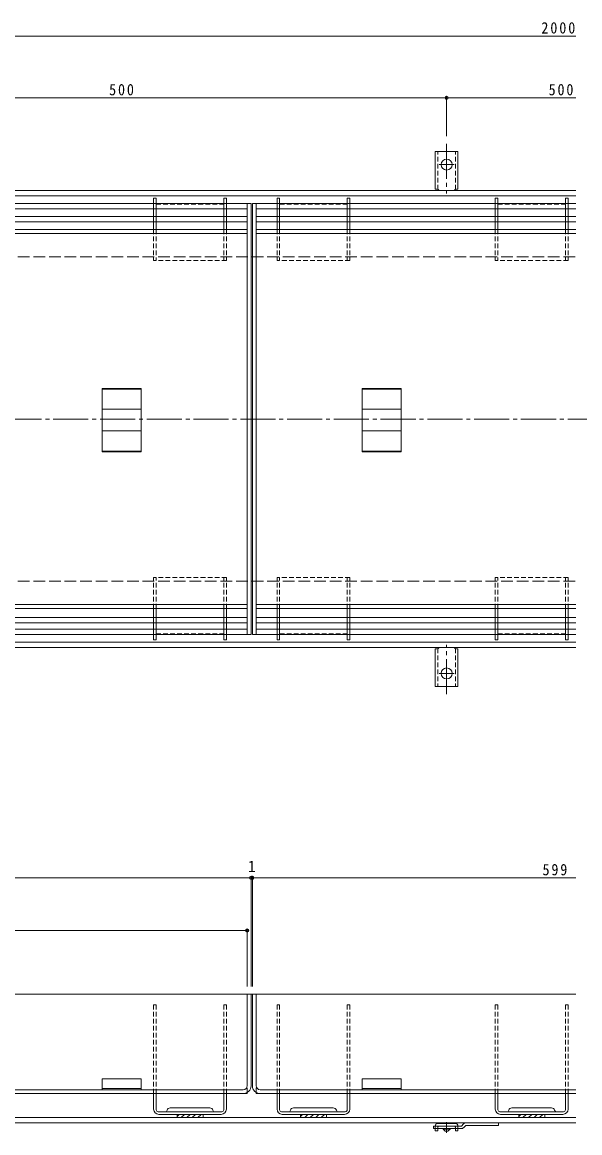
# Model space of a CAD drawing. Units: millimetres at full size, sheet at 1:3. Extents: x -1128 to 1139, y -823 to 816.
# Drawn here: x -472 to -42, y -470 to 386 of the extents above; entities that cross this region are included whole.
import ezdxf
from ezdxf.enums import TextEntityAlignment as Align

# ---------------------------------------------------------------- set-up
doc = ezdxf.new("R2010")
doc.units = ezdxf.units.MM
doc.header["$LTSCALE"] = 3
doc.header["$PDMODE"] = 32
doc.header["$PDSIZE"] = 2.4
for name, pattern in [('CHAIN1', [8, 5, -1, 1, -1]), ('CHAIN2', [12, 9, -1, 1, -1]), ('DASHED1', [1.8, 1.2, -0.6]), ('DASHED2', [3, 2, -1]), ('DASHED3', [4, 3, -1])]:
    doc.linetypes.add(name, pattern=pattern)
for name, color, linetype, lineweight in [('4-0_Yobi_3', 7, 'CHAIN2', 18), ('4-1_ADD_LINE', 2, 'Continuous', 18), ('4-2_034.ブース・パー', 3, 'Continuous', 18), ('4-3_035.見え掛り線・', 4, 'Continuous', 18), ('4-4_036.下り天井', 7, 'Continuous', 18), ('4-9_041.タオル掛け・', 4, 'Continuous', 18), ('4-A_042.床・壁打込物', 6, 'Continuous', 18)]:
    doc.layers.add(name, color=color, linetype=linetype, lineweight=lineweight)
doc.styles.add('ＭＳ ゴシック', font='')
doc.styles.get('ＭＳ ゴシック').set_extended_font_data('MS Gothic')

msp = doc.modelspace()

# ---------------------------------------------------------------- linework, layer by layer
at = {"layer": '4-0_Yobi_3'}
msp.add_line((-915.661, 80.034), (-29.36, 80.034), dxfattribs=at)
at = {"layer": '4-1_ADD_LINE', "linetype": 'CHAIN2'}
for p, q in [((-144.897, 291.981), (-144.897, 253.869)), ((-144.897, 276.034), (-150.673, 276.034)), ((-144.897, 276.034), (-139.121, 276.034)), ((-144.897, -131.914), (-144.897, -93.801)), ((-144.897, -115.966), (-150.673, -115.966)), ((-144.897, -115.966), (-139.121, -115.966))]:
    msp.add_line(p, q, dxfattribs=at)
at = {"layer": '4-1_ADD_LINE'}
for p, q in [((-153.647, 257.034), (-153.647, 286.034)), ((-144.897, 286.034), (-153.647, 286.034)), ((-144.897, 286.034), (-136.147, 286.034)), ((-136.147, 257.034), (-136.147, 286.034)), ((-153.647, 257.034), (-152.397, 257.034)), ((-136.147, 257.034), (-137.397, 257.034)), ((-894.897, 256.034), (-45.397, 256.034)), ((-894.897, 252.034), (-45.397, 252.034)), ((-894.897, -91.966), (-45.397, -91.966)), ((-894.897, -95.966), (-45.397, -95.966)), ((-153.647, -96.966), (-153.647, -125.966)), ((-153.647, -96.966), (-152.397, -96.966)), ((-136.147, -96.966), (-137.397, -96.966)), ((-136.147, -96.966), (-136.147, -125.966)), ((-144.897, -125.966), (-153.647, -125.966)), ((-144.897, -125.966), (-136.147, -125.966)), ((-45.397, -363.119), (-295.397, -363.119)), ((-45.397, -458.12), (-1094.397, -458.12)), ((-45.397, -462.12), (-1094.397, -462.12))]:
    msp.add_line(p, q, dxfattribs=at)
at = {"layer": '4-1_ADD_LINE', "linetype": 'DASHED1'}
for p, q in [((-151.647, 256.888), (-151.647, 286.034)), ((-138.147, 256.888), (-138.147, 286.034)), ((-151.647, -96.82), (-151.647, -125.966)), ((-138.147, -96.82), (-138.147, -125.966))]:
    msp.add_line(p, q, dxfattribs=at)
at = {"layer": '4-1_ADD_LINE', "linetype": 'DASHED3'}
for p, q in [((-894.897, 205.034), (-45.397, 205.034)), ((-894.897, -44.966), (-45.397, -44.966))]:
    msp.add_line(p, q, dxfattribs=at)
at = {"layer": '4-1_ADD_LINE'}
for centre in [(-144.897, 276.034), (-144.897, -115.966)]:
    msp.add_circle(centre, 4.25, dxfattribs=at)
for centre, start, end in [((-152.397, 255.034), 30.00051, 90), ((-137.397, 255.034), 90, 149.99949), ((-152.397, -94.966), 270, 329.99949), ((-137.397, -94.966), 210.00051, 270)]:
    msp.add_arc(centre, 2, start, end, dxfattribs=at)
at = {"layer": '4-2_034.ブース・パー'}
for p, q in [((-298.397, -85.966), (-298.397, 246.034)), ((-295.397, 246.034), (-295.397, -85.966)), ((-294.397, 246.034), (-294.397, -85.966)), ((-291.397, 246.034), (-291.397, -85.966)), ((-891.397, 226.034), (-298.397, 226.034)), ((-891.397, 223.034), (-298.397, 223.034)), ((-291.397, 226.034), (-45.397, 226.034)), ((-291.397, 223.034), (-45.397, 223.034)), ((-409.897, 54.713), (-409.897, 103.622)), ((-379.897, 103.622), (-409.897, 103.622)), ((-379.897, 103.122), (-409.897, 103.122)), ((-379.897, 103.622), (-379.897, 54.713)), ((-209.897, 54.713), (-209.897, 103.622)), ((-179.897, 103.622), (-209.897, 103.622)), ((-179.897, 103.122), (-209.897, 103.122)), ((-179.897, 103.622), (-179.897, 54.713)), ((-379.897, 87.534), (-409.897, 87.534)), ((-179.897, 87.534), (-209.897, 87.534)), ((-379.897, 70.802), (-409.897, 70.802)), ((-179.897, 70.802), (-209.897, 70.802)), ((-379.897, 55.213), (-409.897, 55.213)), ((-379.897, 54.713), (-409.897, 54.713)), ((-179.897, 55.213), (-209.897, 55.213)), ((-179.897, 54.713), (-209.897, 54.713)), ((-891.397, -62.966), (-298.397, -62.966)), ((-891.397, -65.966), (-298.397, -65.966)), ((-291.397, -62.966), (-45.397, -62.966)), ((-291.397, -65.966), (-45.397, -65.966)), ((-295.397, -363.12), (-894.397, -363.12)), ((-298.397, -433.62), (-298.397, -363.12)), ((-295.397, -433.62), (-295.397, -363.12)), ((-294.397, -433.62), (-294.397, -363.12)), ((-45.397, -363.12), (-294.397, -363.12)), ((-291.397, -433.62), (-291.397, -363.12)), ((-409.897, -436.62), (-409.897, -428.12)), ((-409.897, -435.62), (-379.897, -435.62)), ((-209.897, -436.62), (-209.897, -428.12)), ((-209.897, -435.62), (-179.897, -435.62)), ((-891.397, -439.62), (-298.397, -439.62)), ((-888.397, -436.62), (-301.397, -436.62)), ((-298.397, -439.62), (-298.397, -438.816)), ((-291.397, -439.62), (-291.397, -438.816)), ((-291.397, -439.62), (-45.397, -439.62)), ((-288.397, -436.62), (-45.397, -436.62))]:
    msp.add_line(p, q, dxfattribs=at)
at = {"layer": '4-2_034.ブース・パー', "linetype": 'DASHED1'}
for p, q in [((-298.397, -438.816), (-298.397, -433.62)), ((-291.397, -438.816), (-291.397, -433.62))]:
    msp.add_line(p, q, dxfattribs=at)
at = {"layer": '4-2_034.ブース・パー'}
for points in [[(-379.897, -436.62), (-379.897, -428.12), (-409.897, -428.12)], [(-179.897, -436.62), (-179.897, -428.12), (-209.897, -428.12)]]:
    msp.add_lwpolyline(points, dxfattribs=at)
for centre, radius, start, end in [((-301.397, -433.62), 6, 270, 0), ((-301.397, -433.62), 3, 270, 0), ((-288.397, -433.62), 6, 180, 270), ((-288.397, -433.62), 3, 180, 270)]:
    msp.add_arc(centre, radius, start, end, dxfattribs=at)
at = {"layer": '4-3_035.見え掛り線・'}
for p, q in [((-370.397, 250.034), (-370.397, 246.034)), ((-368.397, 250.034), (-370.397, 250.034)), ((-368.397, 250.034), (-368.397, 246.034)), ((-316.397, 250.034), (-316.397, 246.034)), ((-314.397, 250.034), (-316.397, 250.034)), ((-314.397, 250.034), (-314.397, 246.034)), ((-273.397, 250.034), (-275.397, 250.034)), ((-275.397, 250.034), (-275.397, 246.034)), ((-273.397, 250.034), (-273.397, 246.034)), ((-219.397, 250.034), (-221.397, 250.034)), ((-221.397, 250.034), (-221.397, 246.034)), ((-219.397, 250.034), (-219.397, 246.034)), ((-107.397, 250.034), (-107.397, 246.034)), ((-105.397, 250.034), (-107.397, 250.034)), ((-105.397, 250.034), (-105.397, 246.034)), ((-53.397, 250.034), (-53.397, 246.034)), ((-51.397, 250.034), (-53.397, 250.034)), ((-51.397, 250.034), (-51.397, 246.034)), ((-370.397, 242.034), (-370.397, 236.034)), ((-368.397, 242.034), (-368.397, 236.034)), ((-316.397, 242.034), (-316.397, 236.034)), ((-314.397, 242.034), (-314.397, 236.034)), ((-275.397, 242.034), (-275.397, 236.034)), ((-273.397, 242.034), (-273.397, 236.034)), ((-221.397, 242.034), (-221.397, 236.034)), ((-219.397, 242.034), (-219.397, 236.034)), ((-107.397, 242.034), (-107.397, 236.034)), ((-105.397, 242.034), (-105.397, 236.034)), ((-53.397, 242.034), (-53.397, 236.034)), ((-51.397, 242.034), (-51.397, 236.034)), ((-370.397, 232.034), (-370.397, 226.034)), ((-368.397, 232.034), (-368.397, 226.034)), ((-316.397, 232.034), (-316.397, 226.034)), ((-314.397, 232.034), (-314.397, 226.034)), ((-275.397, 232.034), (-275.397, 226.034)), ((-273.397, 232.034), (-273.397, 226.034)), ((-221.397, 232.034), (-221.397, 226.034)), ((-219.397, 232.034), (-219.397, 226.034)), ((-107.397, 232.034), (-107.397, 226.034)), ((-105.397, 232.034), (-105.397, 226.034)), ((-53.397, 232.034), (-53.397, 226.034)), ((-51.397, 232.034), (-51.397, 226.034)), ((-370.397, -72.966), (-370.397, -65.966)), ((-368.397, -72.966), (-368.397, -65.966)), ((-316.397, -72.966), (-316.397, -65.966)), ((-314.397, -72.966), (-314.397, -65.966)), ((-275.397, -72.966), (-275.397, -65.966)), ((-273.397, -72.966), (-273.397, -65.966)), ((-221.397, -72.966), (-221.397, -65.966)), ((-219.397, -72.966), (-219.397, -65.966)), ((-107.397, -72.966), (-107.397, -65.966)), ((-105.397, -72.966), (-105.397, -65.966)), ((-53.397, -72.966), (-53.397, -65.966)), ((-51.397, -72.966), (-51.397, -65.966)), ((-370.397, -81.966), (-370.397, -76.966)), ((-368.397, -81.966), (-368.397, -76.966)), ((-316.397, -81.966), (-316.397, -76.966)), ((-314.397, -81.966), (-314.397, -76.966)), ((-275.397, -81.966), (-275.397, -76.966)), ((-273.397, -81.966), (-273.397, -76.966)), ((-221.397, -81.966), (-221.397, -76.966)), ((-219.397, -81.966), (-219.397, -76.966)), ((-107.397, -81.966), (-107.397, -76.966)), ((-105.397, -81.966), (-105.397, -76.966)), ((-53.397, -81.966), (-53.397, -76.966)), ((-51.397, -81.966), (-51.397, -76.966)), ((-370.397, -89.966), (-370.397, -85.966)), ((-368.397, -89.966), (-370.397, -89.966)), ((-368.397, -89.966), (-368.397, -85.966)), ((-316.397, -89.966), (-316.397, -85.966)), ((-314.397, -89.966), (-316.397, -89.966)), ((-314.397, -89.966), (-314.397, -85.966)), ((-275.397, -89.966), (-275.397, -85.966)), ((-273.397, -89.966), (-275.397, -89.966)), ((-273.397, -89.966), (-273.397, -85.966)), ((-221.397, -89.966), (-221.397, -85.966)), ((-219.397, -89.966), (-221.397, -89.966)), ((-219.397, -89.966), (-219.397, -85.966)), ((-107.397, -89.966), (-107.397, -85.966)), ((-105.397, -89.966), (-107.397, -89.966)), ((-105.397, -89.966), (-105.397, -85.966)), ((-53.397, -89.966), (-53.397, -85.966)), ((-51.397, -89.966), (-53.397, -89.966)), ((-51.397, -89.966), (-51.397, -85.966)), ((-370.397, -439.62), (-368.397, -439.62)), ((-370.397, -451.62), (-370.397, -439.62)), ((-368.397, -452.12), (-368.397, -439.62)), ((-316.397, -439.62), (-314.397, -439.62)), ((-316.397, -452.12), (-316.397, -439.62)), ((-314.397, -451.62), (-314.397, -439.62)), ((-275.397, -439.62), (-273.397, -439.62)), ((-275.397, -451.62), (-275.397, -439.62)), ((-273.397, -452.12), (-273.397, -439.62)), ((-221.397, -439.62), (-219.397, -439.62)), ((-221.397, -452.12), (-221.397, -439.62)), ((-219.397, -451.62), (-219.397, -439.62)), ((-107.397, -439.62), (-105.397, -439.62)), ((-107.397, -451.62), (-107.397, -439.62)), ((-105.397, -452.12), (-105.397, -439.62)), ((-53.397, -439.62), (-51.397, -439.62)), ((-53.397, -452.12), (-53.397, -439.62)), ((-51.397, -451.62), (-51.397, -439.62)), ((-327.147, -450.62), (-357.647, -450.62)), ((-232.147, -450.62), (-262.647, -450.62)), ((-64.147, -450.62), (-94.647, -450.62)), ((-317.897, -453.62), (-366.897, -453.62)), ((-366.397, -455.62), (-318.397, -455.62)), ((-350.854, -455.62), (-352.397, -457.163)), ((-346.611, -455.62), (-349.111, -458.12)), ((-342.369, -455.62), (-344.869, -458.12)), ((-338.126, -455.62), (-340.626, -458.12)), ((-333.883, -455.62), (-336.383, -458.12)), ((-332.397, -458.12), (-332.397, -455.62)), ((-222.897, -453.62), (-271.897, -453.62)), ((-271.397, -455.62), (-223.397, -455.62)), ((-255.854, -455.62), (-257.397, -457.163)), ((-251.611, -455.62), (-254.111, -458.12)), ((-247.369, -455.62), (-249.869, -458.12)), ((-243.126, -455.62), (-245.626, -458.12)), ((-238.883, -455.62), (-241.383, -458.12)), ((-237.397, -458.12), (-237.397, -455.62)), ((-54.897, -453.62), (-103.897, -453.62)), ((-103.397, -455.62), (-55.397, -455.62)), ((-87.854, -455.62), (-89.397, -457.163)), ((-83.611, -455.62), (-86.111, -458.12)), ((-79.369, -455.62), (-81.869, -458.12)), ((-75.126, -455.62), (-77.626, -458.12)), ((-70.883, -455.62), (-73.383, -458.12)), ((-69.397, -458.12), (-69.397, -455.62))]:
    msp.add_line(p, q, dxfattribs=at)
at = {"layer": '4-3_035.見え掛り線・', "linetype": 'DASHED1'}
for p, q in [((-370.397, 246.034), (-370.397, 242.034)), ((-368.397, 246.034), (-368.397, 242.034)), ((-368.397, 245.534), (-316.397, 245.534)), ((-316.397, 246.034), (-316.397, 242.034)), ((-314.397, 246.034), (-314.397, 242.034)), ((-275.397, 246.034), (-275.397, 242.034)), ((-273.397, 246.034), (-273.397, 242.034)), ((-273.397, 245.534), (-221.397, 245.534)), ((-221.397, 246.034), (-221.397, 242.034)), ((-219.397, 246.034), (-219.397, 242.034)), ((-107.397, 246.034), (-107.397, 242.034)), ((-105.397, 246.034), (-105.397, 242.034)), ((-105.397, 245.534), (-53.397, 245.534)), ((-53.397, 246.034), (-53.397, 242.034)), ((-51.397, 246.034), (-51.397, 242.034)), ((-370.397, 236.034), (-370.397, 232.034)), ((-368.397, 236.034), (-368.397, 232.034)), ((-316.397, 236.034), (-316.397, 232.034)), ((-314.397, 236.034), (-314.397, 232.034)), ((-275.397, 236.034), (-275.397, 232.034)), ((-273.397, 236.034), (-273.397, 232.034)), ((-221.397, 236.034), (-221.397, 232.034)), ((-219.397, 236.034), (-219.397, 232.034)), ((-107.397, 236.034), (-107.397, 232.034)), ((-105.397, 236.034), (-105.397, 232.034)), ((-53.397, 236.034), (-53.397, 232.034)), ((-51.397, 236.034), (-51.397, 232.034)), ((-370.397, 226.034), (-370.397, 202.034)), ((-368.397, 226.034), (-368.397, 202.034)), ((-316.397, 226.034), (-316.397, 202.034)), ((-314.397, 226.034), (-314.397, 202.034)), ((-275.397, 226.034), (-275.397, 202.034)), ((-273.397, 226.034), (-273.397, 202.034)), ((-221.397, 226.034), (-221.397, 202.034)), ((-219.397, 226.034), (-219.397, 202.034)), ((-107.397, 226.034), (-107.397, 202.034)), ((-105.397, 226.034), (-105.397, 202.034)), ((-53.397, 226.034), (-53.397, 202.034)), ((-51.397, 226.034), (-51.397, 202.034)), ((-314.397, 202.034), (-370.397, 202.034)), ((-219.397, 202.034), (-275.397, 202.034)), ((-51.397, 202.034), (-107.397, 202.034)), ((-370.397, -65.966), (-370.397, -41.966)), ((-314.397, -41.966), (-370.397, -41.966)), ((-368.397, -65.966), (-368.397, -41.966)), ((-316.397, -65.966), (-316.397, -41.966)), ((-314.397, -65.966), (-314.397, -41.966)), ((-219.397, -41.966), (-275.397, -41.966)), ((-275.397, -65.966), (-275.397, -41.966)), ((-273.397, -65.966), (-273.397, -41.966)), ((-221.397, -65.966), (-221.397, -41.966)), ((-219.397, -65.966), (-219.397, -41.966)), ((-107.397, -65.966), (-107.397, -41.966)), ((-51.397, -41.966), (-107.397, -41.966)), ((-105.397, -65.966), (-105.397, -41.966)), ((-53.397, -65.966), (-53.397, -41.966)), ((-51.397, -65.966), (-51.397, -41.966)), ((-370.397, -76.966), (-370.397, -72.966)), ((-368.397, -76.966), (-368.397, -72.966)), ((-316.397, -76.966), (-316.397, -72.966)), ((-314.397, -76.966), (-314.397, -72.966)), ((-275.397, -76.966), (-275.397, -72.966)), ((-273.397, -76.966), (-273.397, -72.966)), ((-221.397, -76.966), (-221.397, -72.966)), ((-219.397, -76.966), (-219.397, -72.966)), ((-107.397, -76.966), (-107.397, -72.966)), ((-105.397, -76.966), (-105.397, -72.966)), ((-53.397, -76.966), (-53.397, -72.966)), ((-51.397, -76.966), (-51.397, -72.966)), ((-370.397, -85.966), (-370.397, -81.966)), ((-368.397, -85.966), (-368.397, -81.966)), ((-368.397, -85.466), (-316.397, -85.466)), ((-316.397, -85.966), (-316.397, -81.966)), ((-314.397, -85.966), (-314.397, -81.966)), ((-275.397, -85.966), (-275.397, -81.966)), ((-273.397, -85.966), (-273.397, -81.966)), ((-273.397, -85.466), (-221.397, -85.466)), ((-221.397, -85.966), (-221.397, -81.966)), ((-219.397, -85.966), (-219.397, -81.966)), ((-107.397, -85.966), (-107.397, -81.966)), ((-105.397, -85.966), (-105.397, -81.966)), ((-105.397, -85.466), (-53.397, -85.466)), ((-53.397, -85.966), (-53.397, -81.966)), ((-51.397, -85.966), (-51.397, -81.966)), ((-370.397, -371.12), (-368.397, -371.12)), ((-370.397, -439.62), (-370.397, -371.12)), ((-368.397, -439.62), (-368.397, -371.12)), ((-316.397, -371.12), (-314.397, -371.12)), ((-316.397, -439.62), (-316.397, -371.12)), ((-314.397, -439.62), (-314.397, -371.12)), ((-275.397, -371.12), (-273.397, -371.12)), ((-275.397, -439.62), (-275.397, -371.12)), ((-273.397, -439.62), (-273.397, -371.12)), ((-221.397, -371.12), (-219.397, -371.12)), ((-221.397, -439.62), (-221.397, -371.12)), ((-219.397, -439.62), (-219.397, -371.12)), ((-107.397, -371.12), (-105.397, -371.12)), ((-107.397, -439.62), (-107.397, -371.12)), ((-105.397, -439.62), (-105.397, -371.12)), ((-53.397, -371.12), (-51.397, -371.12)), ((-53.397, -439.62), (-53.397, -371.12)), ((-51.397, -439.62), (-51.397, -371.12))]:
    msp.add_line(p, q, dxfattribs=at)
at = {"layer": '4-3_035.見え掛り線・'}
for points in [[(-332.397, -458.12), (-352.397, -458.12), (-352.397, -455.62)], [(-237.397, -458.12), (-257.397, -458.12), (-257.397, -455.62)], [(-69.397, -458.12), (-89.397, -458.12), (-89.397, -455.62)]]:
    msp.add_lwpolyline(points, dxfattribs=at)
for centre, radius, start, end in [((-366.397, -451.62), 4, 180, 270), ((-366.897, -452.12), 1.5, 180, 270), ((-361.52, -452.12), 1.5, 270, 345.52249), ((-357.647, -453.12), 2.5, 90, 165.52249), ((-327.147, -453.12), 2.5, 14.47751, 90), ((-323.274, -452.12), 1.5, 194.47751, 270), ((-318.397, -451.62), 4, 270, 0), ((-317.897, -452.12), 1.5, 270, 0), ((-271.397, -451.62), 4, 180, 270), ((-271.897, -452.12), 1.5, 180, 270), ((-266.52, -452.12), 1.5, 270, 345.52249), ((-262.647, -453.12), 2.5, 90, 165.52249), ((-232.147, -453.12), 2.5, 14.47751, 90), ((-228.274, -452.12), 1.5, 194.47751, 270), ((-223.397, -451.62), 4, 270, 0), ((-222.897, -452.12), 1.5, 270, 0), ((-103.397, -451.62), 4, 180, 270), ((-103.897, -452.12), 1.5, 180, 270), ((-98.52, -452.12), 1.5, 270, 345.52249), ((-94.647, -453.12), 2.5, 90, 165.52249), ((-64.147, -453.12), 2.5, 14.47751, 90), ((-60.274, -452.12), 1.5, 194.47751, 270), ((-55.397, -451.62), 4, 270, 0), ((-54.897, -452.12), 1.5, 270, 0)]:
    msp.add_arc(centre, radius, start, end, dxfattribs=at)
at = {"layer": '4-4_036.下り天井'}
for p, q in [((-894.897, 375.05), (-45.397, 375.05)), ((-644.897, 327.453), (-144.897, 327.453)), ((-144.897, 328.353), (-144.897, 297.981)), ((-144.897, 327.453), (-45.397, 327.453)), ((-894.397, -273.397), (-295.397, -273.397)), ((-295.397, -272.497), (-295.397, -357.119)), ((-295.397, -273.397), (-294.397, -273.397)), ((-294.397, -272.497), (-294.397, -357.12)), ((-294.397, -273.397), (-45.397, -273.397)), ((-891.397, -313.98), (-298.397, -313.98)), ((-298.397, -313.08), (-298.397, -357.119))]:
    msp.add_line(p, q, dxfattribs=at)
for p in [(-144.897, 327.453), (-295.397, -273.397), (-294.397, -273.397), (-298.397, -313.98)]:
    msp.add_point(p, dxfattribs=at)
at = {"layer": '4-9_041.タオル掛け・', "linetype": 'CHAIN1'}
msp.add_line((-144.897, -461.523), (-144.897, -469.808), dxfattribs=at)
at = {"layer": '4-9_041.タオル掛け・', "color": 3}
for p, q in [((-154.897, -464.62), (-154.897, -466.62)), ((-154.897, -464.62), (-133.397, -464.62)), ((-133.812, -466.62), (-154.897, -466.62)), ((-131.776, -462.998), (-133.397, -464.62)), ((-131.69, -465.741), (-130.069, -464.12)), ((-130.069, -464.12), (-104.897, -464.12)), ((-129.655, -462.12), (-104.897, -462.12)), ((-104.897, -462.12), (-104.897, -464.12))]:
    msp.add_line(p, q, dxfattribs=at)
at = {"layer": '4-9_041.タオル掛け・', "linetype": 'DASHED2'}
for p, q in [((-153.647, -466.62), (-153.647, -464.619)), ((-151.647, -466.62), (-151.647, -465.619)), ((-138.147, -466.62), (-138.147, -465.619)), ((-136.147, -466.62), (-136.147, -464.619))]:
    msp.add_line(p, q, dxfattribs=at)
at = {"layer": '4-9_041.タオル掛け・'}
for p, q in [((-153.647, -466.62), (-153.647, -468.419)), ((-151.647, -468.419), (-153.647, -468.419)), ((-138.147, -462.619), (-151.647, -462.619)), ((-151.647, -466.62), (-151.647, -468.419)), ((-138.147, -466.62), (-138.147, -468.419)), ((-136.147, -468.419), (-138.147, -468.419)), ((-136.147, -466.62), (-136.147, -468.419))]:
    msp.add_line(p, q, dxfattribs=at)
at = {"layer": '4-9_041.タオル掛け・', "color": 2}
for p, q in [((-147.647, -467.119), (-147.647, -466.62)), ((-145.897, -468.619), (-147.647, -467.119)), ((-142.147, -467.119), (-147.647, -467.119)), ((-143.897, -468.619), (-145.897, -468.619)), ((-142.147, -467.119), (-143.897, -468.619)), ((-142.147, -467.119), (-142.147, -466.62))]:
    msp.add_line(p, q, dxfattribs=at)
at = {"layer": '4-9_041.タオル掛け・'}
for centre, start, end in [((-151.647, -464.619), 90, 180), ((-138.147, -464.619), 0, 90)]:
    msp.add_arc(centre, 2, start, end, dxfattribs=at)
at = {"layer": '4-9_041.タオル掛け・', "linetype": 'DASHED2'}
for centre, start, end in [((-150.647, -465.619), 90, 180), ((-139.147, -465.619), 0, 90)]:
    msp.add_arc(centre, 1, start, end, dxfattribs=at)
at = {"layer": '4-9_041.タオル掛け・', "color": 3}
for centre, start, end in [((-133.812, -463.62), 270, 314.99996), ((-129.655, -465.12), 90, 134.99996)]:
    msp.add_arc(centre, 3, start, end, dxfattribs=at)
at = {"layer": '4-A_042.床・壁打込物'}
for p, q in [((-894.397, 246.034), (-295.397, 246.034)), ((-891.397, 242.034), (-298.397, 242.034)), ((-294.397, 246.034), (-45.397, 246.034)), ((-291.397, 242.034), (-45.397, 242.034)), ((-891.397, 236.034), (-298.397, 236.034)), ((-891.397, 232.034), (-298.397, 232.034)), ((-291.397, 236.034), (-45.397, 236.034)), ((-291.397, 232.034), (-45.397, 232.034)), ((-891.397, -72.966), (-298.397, -72.966)), ((-891.397, -76.966), (-298.397, -76.966)), ((-291.397, -72.966), (-45.397, -72.966)), ((-291.397, -76.966), (-45.397, -76.966)), ((-891.397, -81.966), (-298.397, -81.966)), ((-291.397, -81.966), (-45.397, -81.966)), ((-894.397, -85.966), (-295.397, -85.966)), ((-294.397, -85.966), (-45.397, -85.966))]:
    msp.add_line(p, q, dxfattribs=at)

# ---------------------------------------------------------------- texts
at = {"layer": '4-4_036.下り天井', "color": 2, "style": 'ＭＳ ゴシック'}
msp.add_text('1', height=8.798, dxfattribs=at).set_placement((-297.897, -271.597), align=Align.BOTTOM_LEFT)
at = {"layer": '4-4_036.下り天井', "color": 2, "char_height": 8.798, "attachment_point": 7, "style": 'ＭＳ ゴシック'}
for s, insert in [('\\T1.28;\\W0.9;2000', (-71.937, 376.85)), ('\\T1.27;\\W0.9;500', (-404.647, 329.253)), ('\\T1.27;\\W0.9;500', (-66.368, 329.253)), ('\\T1.27;\\W0.9;599', (-71.06, -271.597))]:
    msp.add_mtext(s, dxfattribs=dict(at, insert=insert))

doc.saveas('drawing.dxf')
